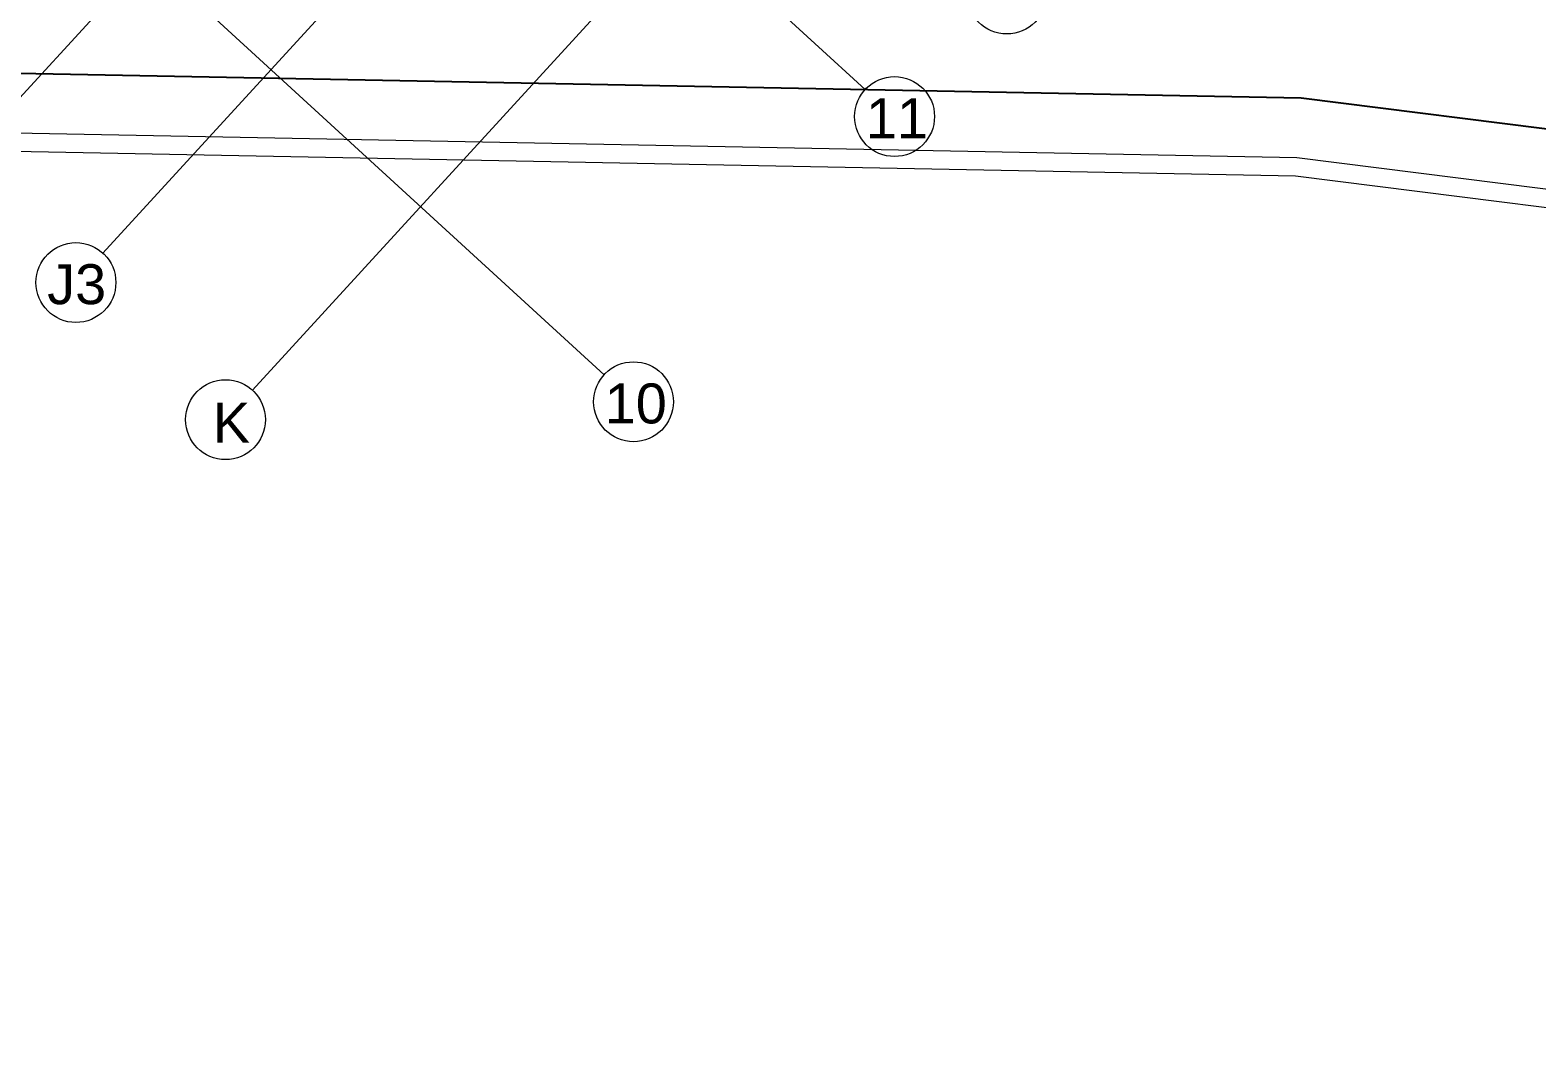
# Model space of a CAD drawing. Header units: metres. Extents: x 750 to 3116, y -341 to 1465.
# Drawn here: x 1608.08 to 1626.94, y 698.42 to 711.03 of the extents above; entities that cross this region are included whole.
import ezdxf

# ---------------------------------------------------------------- set-up
doc = ezdxf.new("R2010")
doc.units = ezdxf.units.M
for name, color, linetype, lineweight in [('Centre Line', 7, 'Continuous', 13), ('Main Road', 8, 'Continuous', 25), ('Wall ext', 20, 'Continuous', 18)]:
    doc.layers.add(name, color=color, linetype=linetype, lineweight=lineweight)
doc.layers.add('Text', color=7, linetype='Continuous')
doc.styles.get("Standard").update_dxf_attribs({"font": 'arial.ttf'})

msp = doc.modelspace()

# ---------------------------------------------------------------- linework, layer by layer
at = {"layer": 'Centre Line', "color": 30, "true_color": 0xf26722}
for p, q in [((1634.543, 739.221), (1607.454, 709.648)), ((1618.531, 710.288), (1587.828, 738.411)), ((1636.077, 737.816), (1608.988, 708.243)), ((1637.95, 736.101), (1610.861, 706.527)), ((1615.262, 706.72), (1584.559, 734.843))]:
    msp.add_line(p, q, dxfattribs=at)
for centre in [(1620.304, 711.485), (1618.899, 709.951), (1608.65, 707.874), (1615.631, 706.382), (1610.523, 706.158)]:
    msp.add_circle(centre, 0.5, dxfattribs=at)
at = {"layer": 'Main Road'}
msp.add_lwpolyline([(1547.786, 778.513, -0.414009), (1550.114, 775.854), (1548.248, 747.594), (1549.097, 726.411), (1548.865, 718.173, 0.404452), (1554.023, 712.529), (1577.549, 711.076), (1623.99, 710.185), (1693.189, 701.468, -0.393917), (1694.499, 699.897), (1691.278, 641.93)], format="xyb", dxfattribs=at)
at = {"layer": 'Wall ext', "lineweight": 20}
for points in [[(1693.558, 700.984), (1693.528, 700.438), (1623.919, 709.206), (1577.509, 710.096), (1547.708, 711.937), (1548.117, 726.405), (1547.267, 747.607), (1549.202, 776.914), (1549.731, 776.879)], [(1693.328, 700.996), (1693.312, 700.697), (1623.935, 709.436), (1577.518, 710.326), (1547.944, 712.153), (1548.347, 726.407), (1547.497, 747.604), (1549.416, 776.669), (1549.715, 776.649)]]:
    msp.add_lwpolyline(points, dxfattribs=at)

# ---------------------------------------------------------------- texts
at = {"layer": 'Text', "color": 30, "true_color": 0xf26722, "char_height": 0.5, "attachment_point": 1}
for s, width, insert in [('11', 0.83687, (1618.54, 710.18)), ('J3', 0.5, (1608.291, 708.103)), ('10', 0.83687, (1615.271, 706.611)), ('K', 0.83687, (1610.364, 706.369))]:
    msp.add_mtext_dynamic_manual_height_columns(s, width=width, gutter_width=12.5, heights=[0], dxfattribs=dict(at, insert=insert))

doc.saveas('drawing.dxf')
